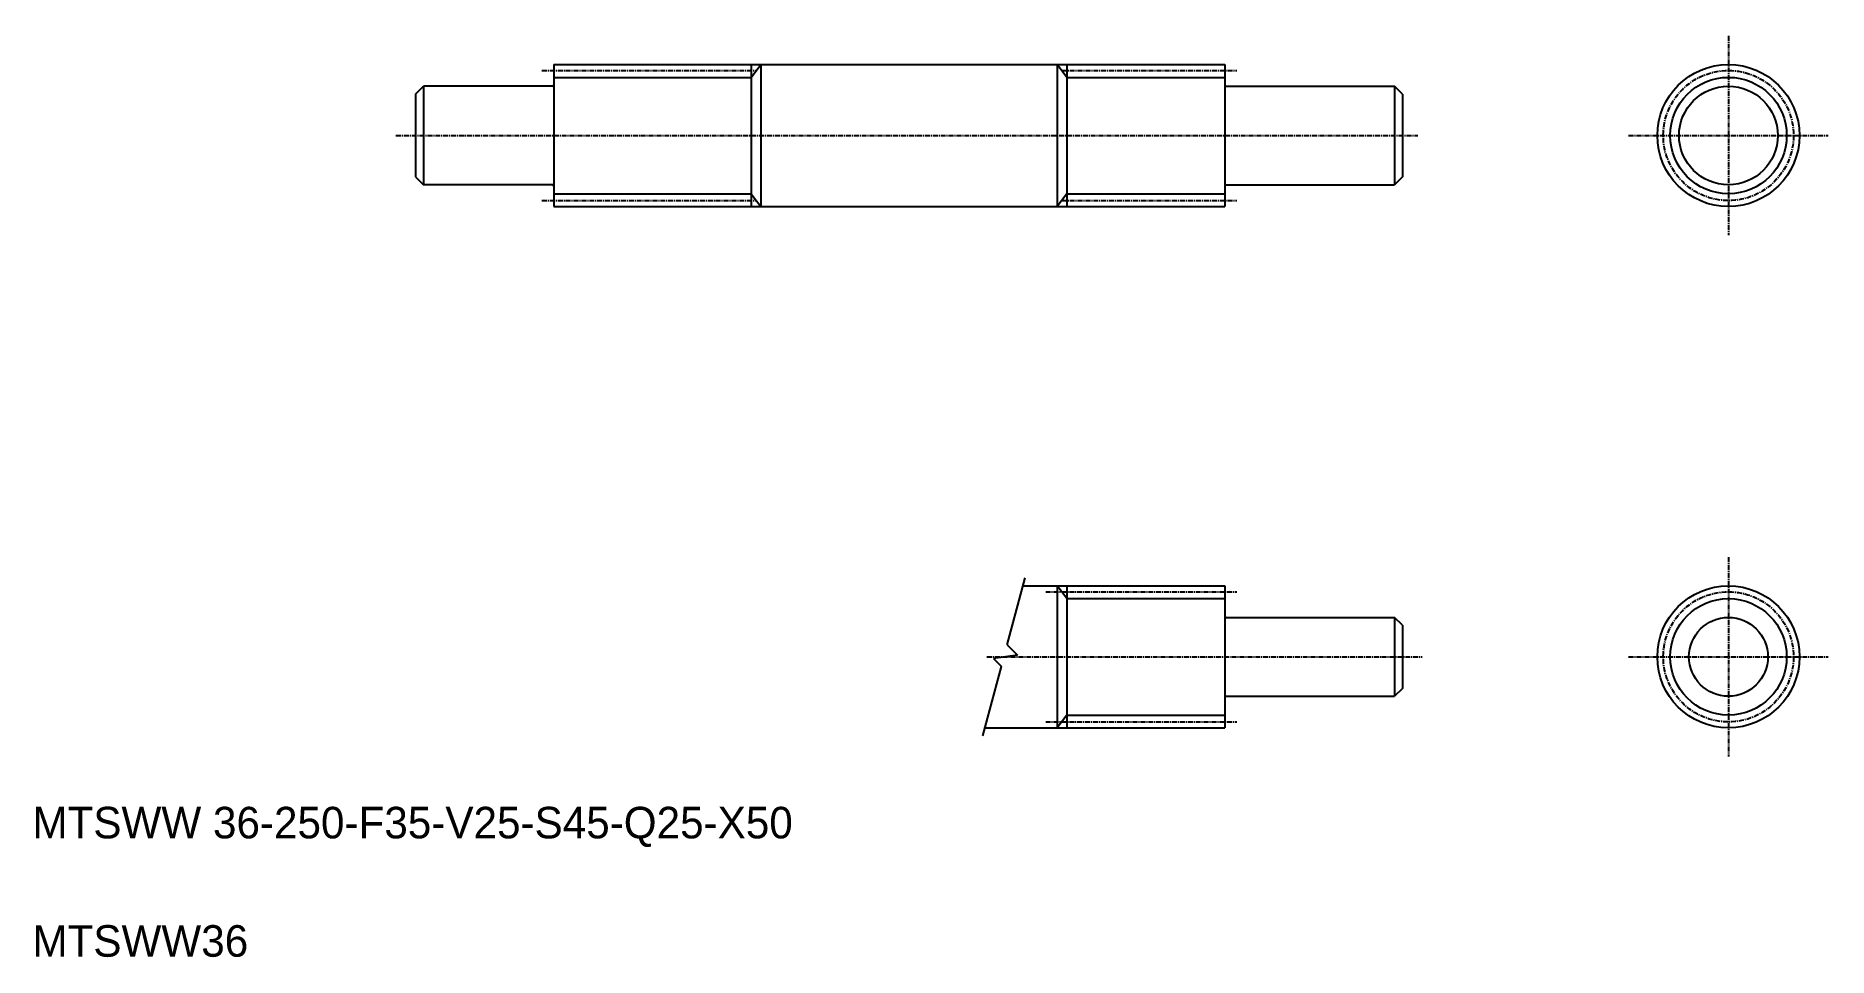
# Model space of a CAD drawing. Extents: x -112 to 342, y -107 to 127.
import ezdxf

# ---------------------------------------------------------------- set-up
doc = ezdxf.new("R2010")
doc.units = 0
doc.linetypes.add('CENTER', pattern=[2, 1.25, -0.25, 0.25, -0.25])
doc.layers.get('0').update_dxf_attribs({"linetype": 'CONTINUOUS'})
doc.layers.add('CENTER', color=1, linetype='CENTER')

msp = doc.modelspace()

# ---------------------------------------------------------------- linework, layer by layer
at = {"color": 7, "linetype": 'CONTINUOUS'}
for p, q in [((19.5, 119.24), (189.5, 119.24)), ((19.5, 119.24), (19.5, 83.24)), ((69.5, 119.24), (69.5, 83.24)), ((69.5, 115.99), (71.95, 119.24)), ((71.95, 119.24), (71.95, 83.24)), ((147.04, 119.24), (147.04, 83.24)), ((149.5, 119.24), (149.5, 83.24)), ((189.5, 119.24), (189.5, 83.24)), ((-15.5, 111.74), (-13.5, 113.74)), ((19.2, 113.74), (-13.5, 113.74)), ((-13.5, 113.74), (-13.5, 88.74)), ((189.8, 113.74), (232.5, 113.74)), ((232.5, 113.74), (232.5, 88.74)), ((234.5, 111.74), (232.5, 113.74)), ((-15.5, 111.74), (-15.5, 90.74)), ((234.5, 111.74), (234.5, 90.74)), ((-15.5, 90.74), (-13.5, 88.74)), ((19.2, 88.74), (-13.5, 88.74)), ((189.8, 88.74), (232.5, 88.74)), ((234.5, 90.74), (232.5, 88.74)), ((19.5, 83.24), (189.5, 83.24)), ((62, 83.24), (62, 83.24)), ((104.5, 83.24), (104.5, 83.24)), ((138.36, -12.91), (189.5, -12.91)), ((147.04, -12.91), (147.04, -48.91)), ((149.5, -12.91), (149.5, -48.91)), ((189.5, -12.91), (189.5, -48.91)), ((189.8, -20.91), (232.5, -20.91)), ((232.5, -20.91), (232.5, -40.91)), ((234.5, -22.91), (232.5, -20.91)), ((234.5, -22.91), (234.5, -38.91)), ((234.5, -38.91), (232.5, -40.91)), ((189.8, -40.91), (232.5, -40.91)), ((128.71, -48.91), (189.5, -48.91))]:
    msp.add_line(p, q, dxfattribs=at)
at = {"color": 3, "linetype": 'CONTINUOUS'}
for p, q in [((149.5, 115.99), (147.04, 119.24)), ((19.5, 115.99), (69.49, 115.99)), ((149.5, 115.99), (189.5, 115.99)), ((19.5, 86.49), (69.49, 86.49)), ((69.5, 86.49), (71.95, 83.24)), ((149.5, 86.49), (147.04, 83.24)), ((149.5, 86.49), (189.5, 86.49)), ((134.34, -27.88), (138.89, -10.91)), ((149.5, -16.16), (147.04, -12.91)), ((149.5, -16.16), (189.5, -16.16)), ((136.98, -30.51), (130.84, -31.31)), ((130.84, -31.31), (132.88, -33.35)), ((134.34, -27.88), (136.98, -30.51)), ((128.17, -50.91), (132.88, -33.35)), ((149.5, -45.66), (147.04, -48.91)), ((149.5, -45.66), (189.5, -45.66))]:
    msp.add_line(p, q, dxfattribs=at)
at = {"color": 7, "linetype": 'CONTINUOUS'}
for centre, radius in [((317.05, 101.24), 18), ((317.05, 101.24), 12.5), ((317.05, -30.91), 18), ((317.05, -30.91), 10)]:
    msp.add_circle(centre, radius, dxfattribs=at)
at = {"color": 3, "linetype": 'CONTINUOUS'}
for centre in [(317.05, 101.24), (317.05, -30.91)]:
    msp.add_circle(centre, 14.75, dxfattribs=at)
at = {"color": 7, "linetype": 'CONTINUOUS'}
for centre, start, end in [((19.2, 114.04), 270, 0), ((189.8, 114.04), 180, 270), ((19.2, 88.44), 0, 90), ((189.8, 88.44), 90, 180), ((189.8, -20.61), 180, 270), ((189.8, -41.21), 90, 180)]:
    msp.add_arc(centre, 0.3, start, end, dxfattribs=at)
at = {"layer": 'CENTER', "color": 1, "linetype": 'CENTER'}
for p, q in [((317.05, 126.51), (317.05, 75.97)), ((16.5, 117.74), (70.81, 117.74)), ((148.18, 117.74), (192.5, 117.74)), ((-20.5, 101.24), (238.37, 101.24)), ((291.78, 101.24), (342.32, 101.24)), ((16.5, 84.74), (70.81, 84.74)), ((148.18, 84.74), (192.5, 84.74)), ((317.05, -5.64), (317.05, -56.18)), ((144.11, -14.41), (192.5, -14.41)), ((129.21, -30.91), (239.5, -30.91)), ((291.78, -30.91), (342.32, -30.91)), ((144.11, -47.41), (192.5, -47.41))]:
    msp.add_line(p, q, dxfattribs=at)
for centre in [(317.05, 101.24), (317.05, -30.91)]:
    msp.add_circle(centre, 16.5, dxfattribs=at)

# ---------------------------------------------------------------- texts
at = {"color": 7, "linetype": 'CONTINUOUS'}
for s, p in [('MTSWW 36-250-F35-V25-S45-Q25-X50', (-112.59, -76.93)), ('MTSWW36', (-112.59, -106.93))]:
    msp.add_text(s, height=8, dxfattribs=at).set_placement(p)

doc.saveas('drawing.dxf')
